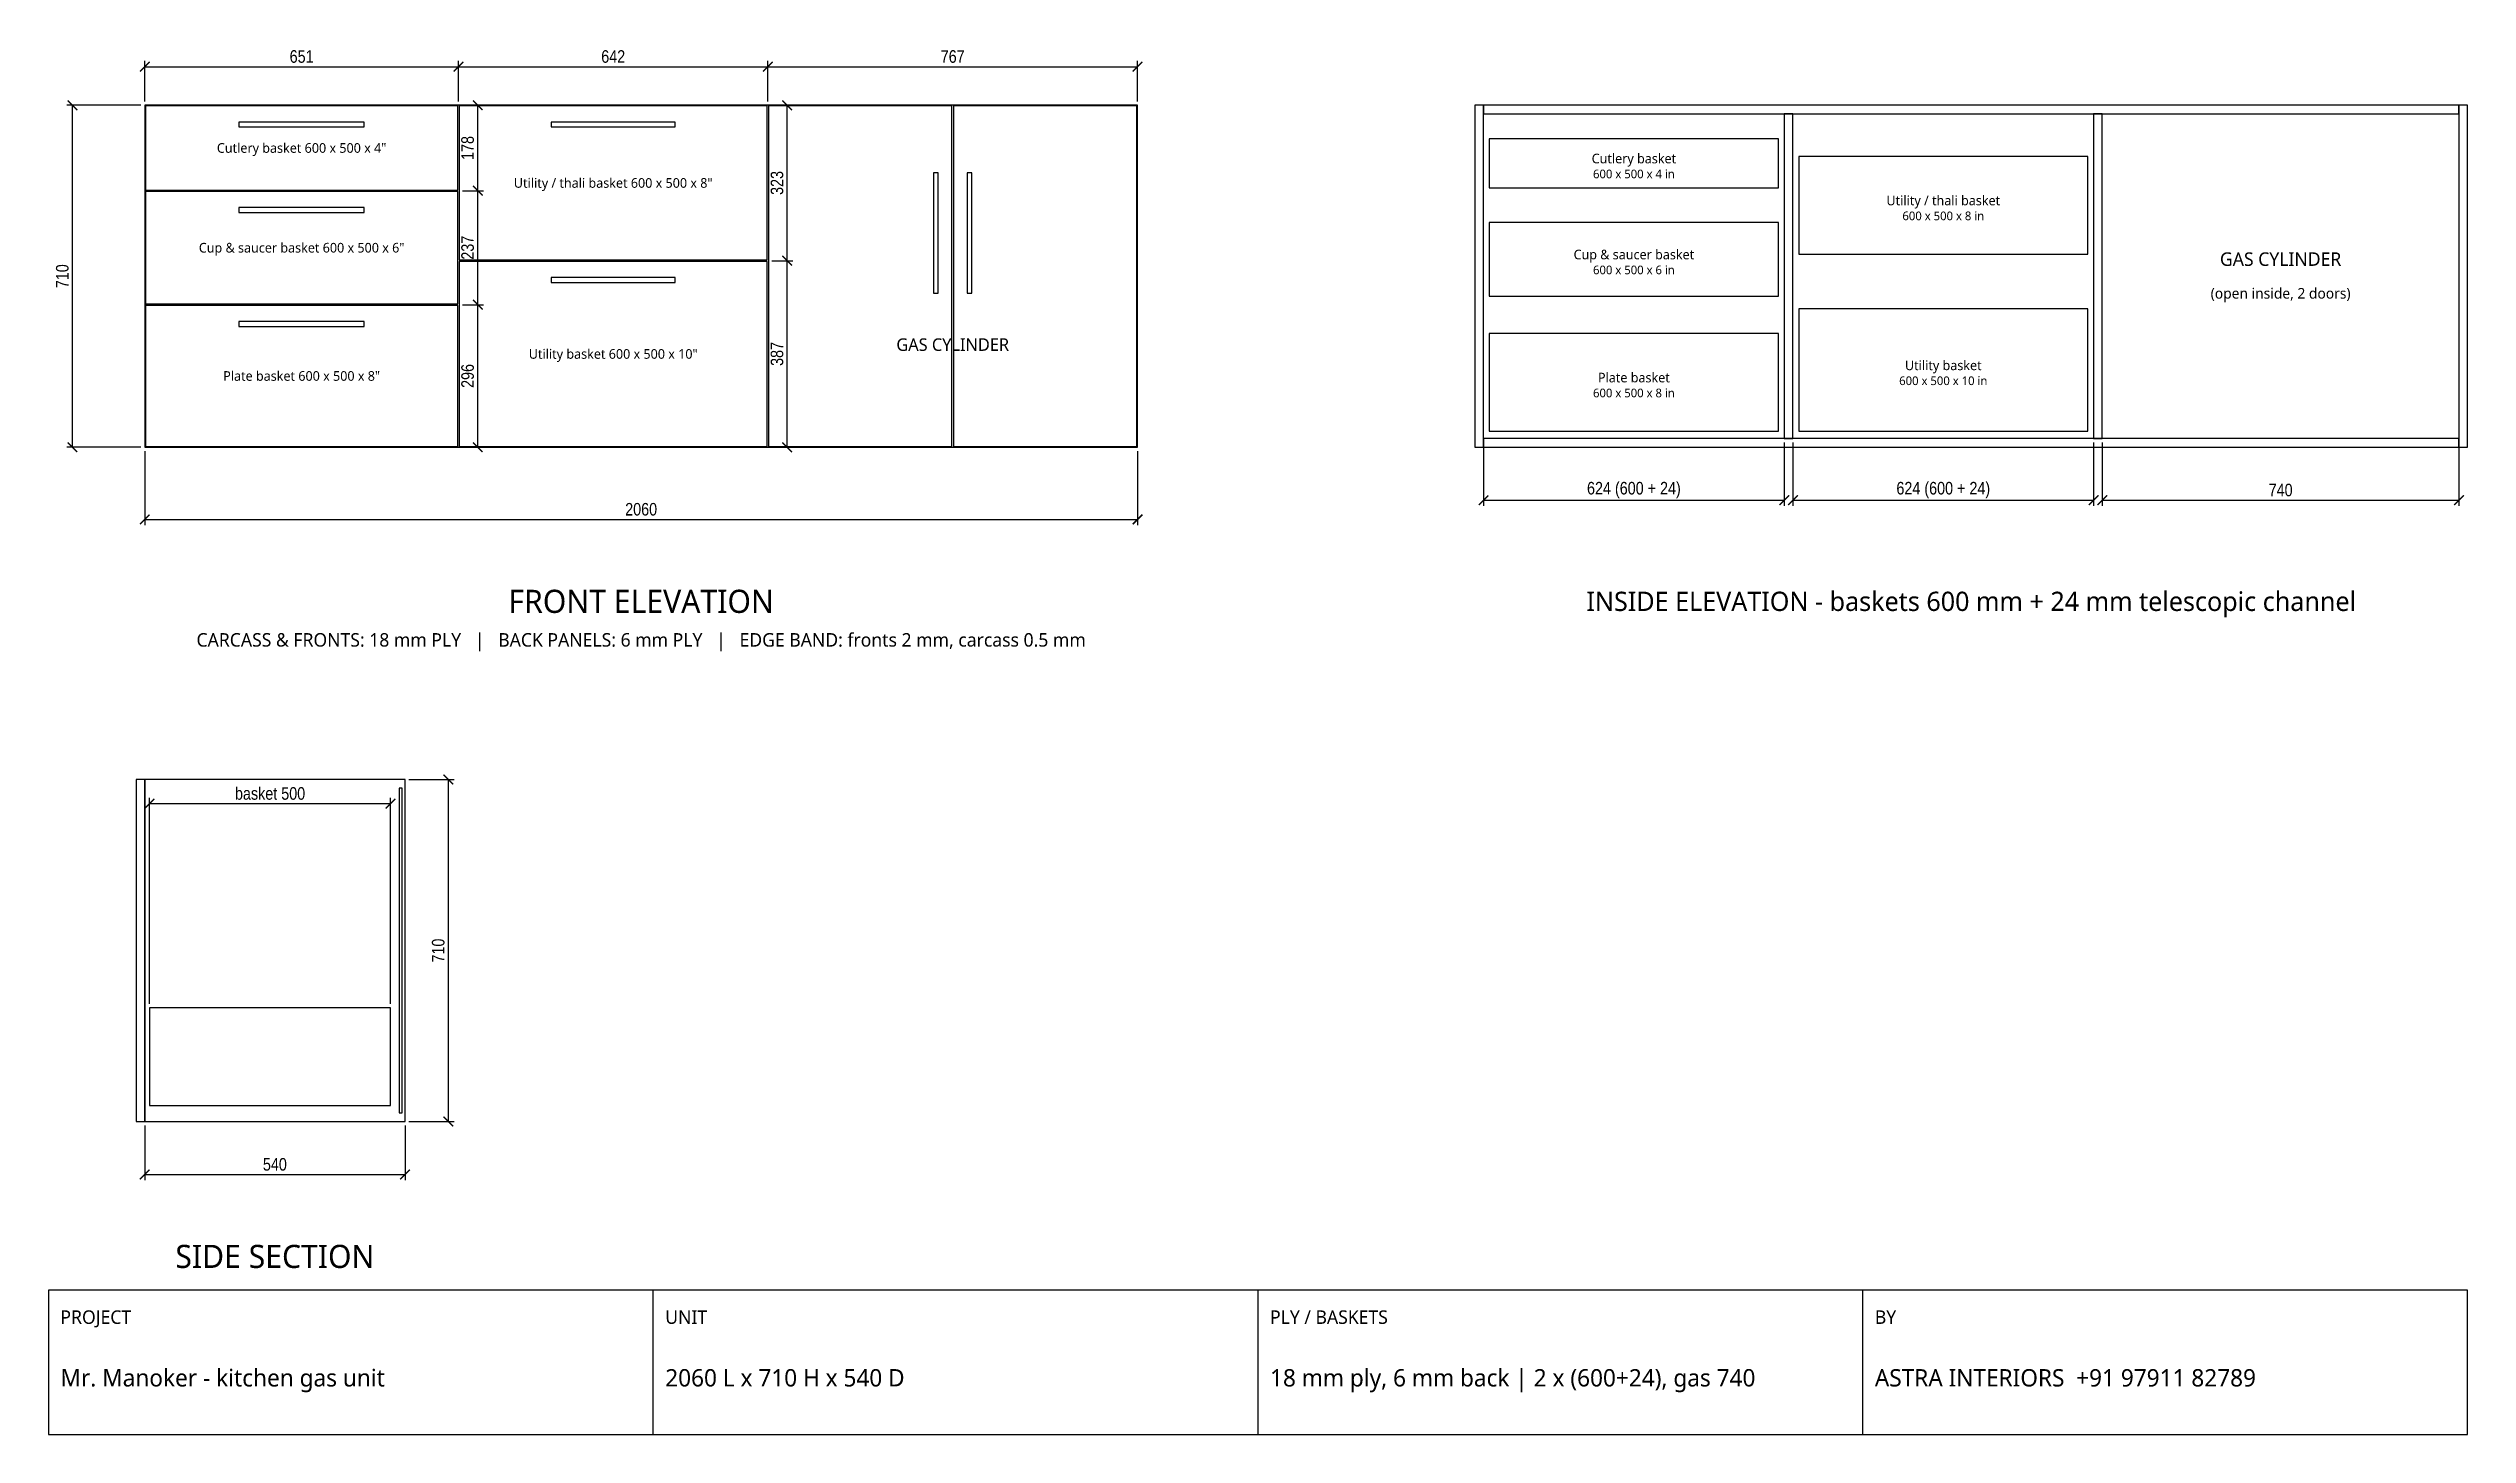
# Model space of a CAD drawing. Header units: millimetres. Extents: x -200 to 4820, y -2050 to 828.
import ezdxf
from ezdxf.enums import TextEntityAlignment as Align

# ---------------------------------------------------------------- set-up
doc = ezdxf.new("R2010")
doc.units = ezdxf.units.MM
for name, color, linetype in [('0-OUTLINE', 7, 'Continuous'), ('1-CARCASS', 7, 'Continuous'), ('10-TITLE', 7, 'Continuous'), ('2-FRONTS', 3, 'Continuous'), ('3-BASKETS', 5, 'Continuous'), ('4-HANDLE', 40, 'Continuous'), ('5-INTERNAL', 8, 'Continuous'), ('7-DIM', 1, 'Continuous'), ('8-TEXT', 7, 'Continuous')]:
    doc.layers.add(name, color=color, linetype=linetype)
doc.styles.add('OpenSans', font='OpenSans-Regular.ttf')
doc.styles.add('OpenSansCondensed-Light', font='OpenSansCondensed-Light.ttf')
doc.dimstyles.new('EZDXF', dxfattribs={"dimtxt": 26, "dimasz": 20, "dimexe": 12, "dimexo": 8, "dimgap": 8, "dimtad": 1, "dimlfac": 100, "dimzin": 12, "dimdsep": 46, "dimtxsty": 'OpenSansCondensed-Light', "dimblk": 'ARCHTICK', "dimcen": 2.5, "dimazin": 3, "dimtfac": 0.5, "dimtmove": 2, "dimatfit": 3})

# ---------------------------------------------------------------- blocks, each defined once
blk = doc.blocks.new('_ARCHTICK')
at = {"color": 0, "linetype": 'BYBLOCK', "const_width": 0.15}
blk.add_lwpolyline([(-0.5, -0.5), (0.5, 0.5)], dxfattribs=at)

msp = doc.modelspace()

# ---------------------------------------------------------------- linework, layer by layer
at = {"layer": '0-OUTLINE'}
for points in [[(0, 0), (2060, 0), (2060, 710), (0, 710)], [(2760, 0), (4820, 0), (4820, 710), (2760, 710)]]:
    msp.add_lwpolyline(points, close=True, dxfattribs=at)
at = {"layer": '1-CARCASS'}
for points in [[(2760, 0), (2778, 0), (2778, 710), (2760, 710)], [(2778, 692), (4802, 692), (4802, 710), (2778, 710)], [(4802, 0), (4820, 0), (4820, 710), (4802, 710)], [(3402, 18), (3420, 18), (3420, 692), (3402, 692)], [(4044, 18), (4062, 18), (4062, 692), (4044, 692)], [(2778, 0), (4802, 0), (4802, 18), (2778, 18)], [(0, -1400), (540, -1400), (540, -690), (0, -690)]]:
    msp.add_lwpolyline(points, close=True, dxfattribs=at)
at = {"layer": '10-TITLE'}
for p, q in [((1055, -2050), (1055, -1750)), ((2310, -2050), (2310, -1750)), ((3565, -2050), (3565, -1750))]:
    msp.add_line(p, q, dxfattribs=at)
msp.add_lwpolyline([(-200, -2050), (4820, -2050), (4820, -1750), (-200, -1750)], close=True, dxfattribs=at)
at = {"layer": '2-FRONTS'}
for points in [[(1.5, 534), (649.5, 534), (649.5, 708.5), (1.5, 708.5)], [(652.5, 388.77273), (1291.5, 388.77273), (1291.5, 708.5), (652.5, 708.5)], [(1294.5, 1.5), (1675, 1.5), (1675, 708.5), (1294.5, 708.5)], [(1678, 1.5), (2058.5, 1.5), (2058.5, 708.5), (1678, 708.5)], [(1.5, 297.33333), (649.5, 297.33333), (649.5, 531), (1.5, 531)], [(652.5, 1.5), (1291.5, 1.5), (1291.5, 385.77273), (652.5, 385.77273)], [(1.5, 1.5), (649.5, 1.5), (649.5, 294.33333), (1.5, 294.33333)], [(-18, -1400), (0, -1400), (0, -690), (-18, -690)]]:
    msp.add_lwpolyline(points, close=True, dxfattribs=at)
at = {"layer": '3-BASKETS'}
for points in [[(2790, 538.5), (3390, 538.5), (3390, 640.1), (2790, 640.1)], [(3432, 400.63636), (4032, 400.63636), (4032, 603.83636), (3432, 603.83636)], [(2790, 313.83333), (3390, 313.83333), (3390, 466.23333), (2790, 466.23333)], [(3432, 33), (4032, 33), (4032, 287), (3432, 287)], [(2790, 33), (3390, 33), (3390, 236.2), (2790, 236.2)], [(10, -1367), (510, -1367), (510, -1163.8), (10, -1163.8)]]:
    msp.add_lwpolyline(points, close=True, dxfattribs=at)
at = {"layer": '4-HANDLE'}
for points in [[(195.5, 665), (455.5, 665), (455.5, 675), (195.5, 675)], [(843.6, 665), (1100.4, 665), (1100.4, 675), (843.6, 675)], [(1636.5, 319.5), (1646.5, 319.5), (1646.5, 569.5), (1636.5, 569.5)], [(1706.5, 319.5), (1716.5, 319.5), (1716.5, 569.5), (1706.5, 569.5)], [(195.5, 487.5), (455.5, 487.5), (455.5, 497.5), (195.5, 497.5)], [(843.6, 342.27273), (1100.4, 342.27273), (1100.4, 352.27273), (843.6, 352.27273)], [(195.5, 250.83333), (455.5, 250.83333), (455.5, 260.83333), (195.5, 260.83333)]]:
    msp.add_lwpolyline(points, close=True, dxfattribs=at)
at = {"layer": '5-INTERNAL'}
msp.add_lwpolyline([(528, -1382), (534, -1382), (534, -708), (528, -708)], close=True, dxfattribs=at)

# ---------------------------------------------------------------- texts
at = {"layer": '10-TITLE', "style": 'OpenSans'}
for s, height, p in [('PROJECT', 28, (-175, -1820)), ('UNIT', 28, (1080, -1820)), ('PLY / BASKETS', 28, (2335, -1820)), ('BY', 28, (3590, -1820)), ('Mr. Manoker - kitchen gas unit', 36, (-175, -1950)), ('2060 L x 710 H x 540 D', 36, (1080, -1950)), ('18 mm ply, 6 mm back | 2 x (600+24), gas 740', 36, (2335, -1950)), ('ASTRA INTERIORS  +91 97911 82789', 36, (3590, -1950))]:
    msp.add_text(s, height=height, dxfattribs=at).set_placement(p)
at = {"layer": '8-TEXT', "style": 'OpenSans'}
for s, height, p in [('Cutlery basket 600 x 500 x 4"', 20, (325.5, 621.25)), ('Cutlery basket', 20, (3090, 599.3)), ('Utility / thali basket 600 x 500 x 8"', 20, (972, 548.63636)), ('600 x 500 x 4 in', 18, (3090, 567.3)), ('Utility / thali basket', 20, (3732, 512.23636)), ('600 x 500 x 8 in', 18, (3732, 480.23636)), ('Cup & saucer basket 600 x 500 x 6"', 20, (325.5, 414.16667)), ('Cup & saucer basket', 20, (3090, 400.03333)), ('GAS CYLINDER', 28, (4432, 390.5)), ('600 x 500 x 6 in', 18, (3090, 368.03333)), ('(open inside, 2 doors)', 22, (4432, 319.5)), ('Utility basket 600 x 500 x 10"', 20, (972, 193.63636)), ('GAS CYLINDER', 26, (1676.5, 213)), ('Plate basket 600 x 500 x 8"', 20, (325.5, 147.91667)), ('Plate basket', 20, (3090, 144.6)), ('Utility basket', 20, (3732, 170)), ('600 x 500 x 8 in', 18, (3090, 112.6)), ('600 x 500 x 10 in', 18, (3732, 138)), ('FRONT ELEVATION', 48, (1030, -320)), ('INSIDE ELEVATION - baskets 600 mm + 24 mm telescopic channel', 40, (3790, -320)), ('CARCASS & FRONTS: 18 mm PLY   |   BACK PANELS: 6 mm PLY   |   EDGE BAND: fronts 2 mm, carcass 0.5 mm', 28, (1030, -400)), ('SIDE SECTION', 48, (270, -1680))]:
    msp.add_text(s, height=height, dxfattribs=at).set_placement(p, align=Align.MIDDLE_CENTER)

# ---------------------------------------------------------------- dimensions: what is measured, and where the dimension line sits
at = {"layer": '7-DIM'}
for base, p1, p2, text in [((0, 790), (0, 710), (651, 710), '651'), ((651, 790), (651, 710), (1293, 710), '642'), ((1293, 790), (1293, 710), (2060, 710), '767'), ((0, -150), (0, 0), (2060, 0), '2060'), ((2778, -110), (2778, 18), (3402, 18), '624 (600 + 24)'), ((3420, -110), (3420, 18), (4044, 18), '624 (600 + 24)'), ((4062, -110), (4062, 18), (4802, 18), '740'), ((10, -740), (10, -1163.8), (510, -1163.8), 'basket 500'), ((0, -1510), (0, -1400), (540, -1400), '540')]:
    msp.add_linear_dim(base=base, p1=p1, p2=p2, text=text, dimstyle='EZDXF', dxfattribs=at).render()
for base, p1, p2, text in [((-150, 0), (0, 0), (0, 710), '710'), ((691, 532.5), (651, 532.5), (651, 710), '178'), ((1333, 387.27273), (1293, 387.27273), (1293, 710), '323'), ((691, 295.83333), (651, 295.83333), (651, 532.5), '237'), ((1333, 0), (1293, 0), (1293, 387.27273), '387'), ((691, 0), (651, 0), (651, 295.83333), '296'), ((630, -1400), (540, -1400), (540, -690), '710')]:
    msp.add_linear_dim(base=base, p1=p1, p2=p2, angle=90, text=text, dimstyle='EZDXF', dxfattribs=at).render()

doc.saveas('drawing.dxf')
